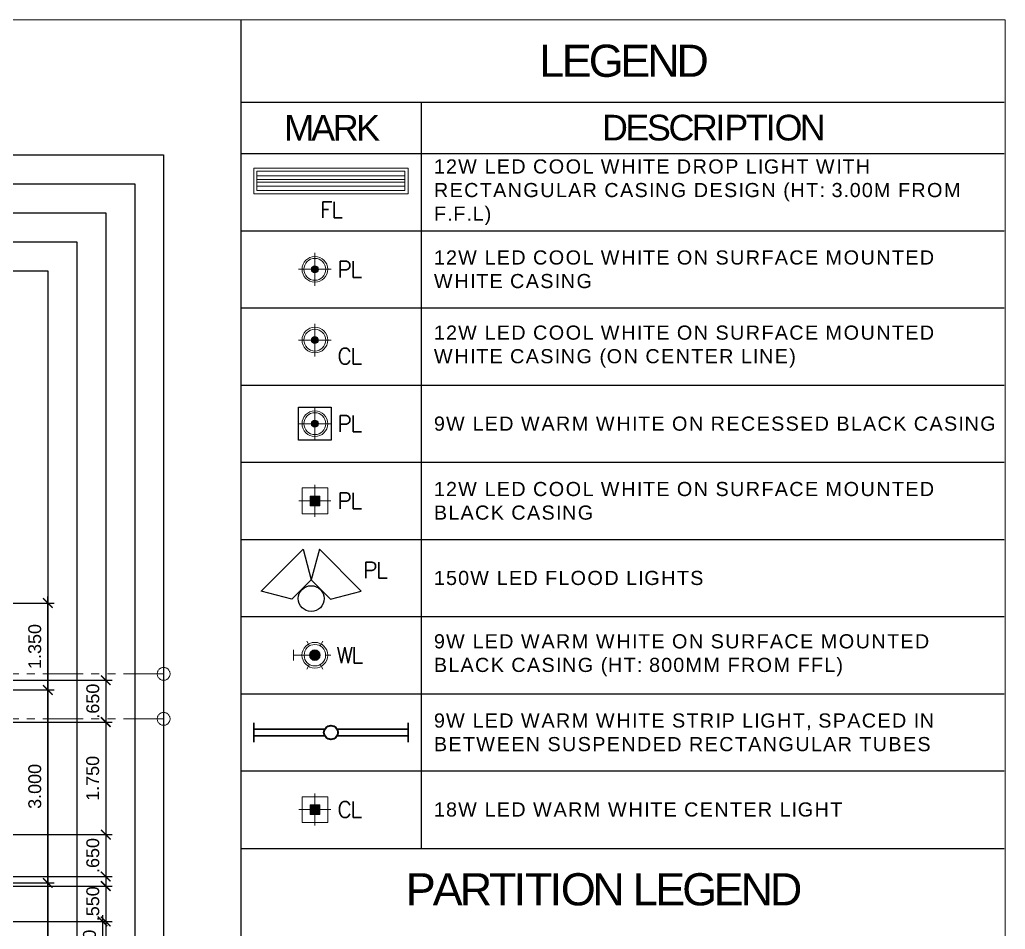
# Model space of a CAD drawing. Header units: metres. Extents: x -12400 to 1, y 0 to 106422.
# Drawn here: x -12265.69 to -12250.37, y 106347.9 to 106362.04 of the extents above; entities that cross this region are included whole.
import ezdxf

# ---------------------------------------------------------------- set-up
doc = ezdxf.new("R2010")
doc.units = ezdxf.units.M
doc.header["$PDMODE"] = 35
doc.linetypes.add('CENTER', pattern=[2, 1.25, -0.25, 0.25, -0.25])
doc.linetypes.add('PHANTOM2', pattern=[1.25, 0.625, -0.125, 0.125, -0.125, 0.125, -0.125])
for name, color, linetype, lineweight in [('BOARDER 001', 37, 'Continuous', 18), ('DIM 001', 251, 'Continuous', 13), ('FURN', 8, 'Continuous', 5), ('grid', 1, 'CENTER', 15), ('LAYOUT', 1, 'Continuous', 20), ('LF 001', 51, 'Continuous', 20), ('TBLOCK-BORDER-OUTSIDE', 240, 'Continuous', 0)]:
    doc.layers.add(name, color=color, linetype=linetype, lineweight=lineweight)
for name, color, linetype in [('E_FIX_LIGHT1', 2, 'Continuous'), ('lighting', 1, 'Continuous'), ('txt', 2, 'Continuous')]:
    doc.layers.add(name, color=color, linetype=linetype)
doc.layers.add('GUIDELINES', color=206, linetype='Continuous', plot=False)
doc.styles.add('arial', font='arial.ttf')
doc.styles.add('DIMTXT-100', font='arial.ttf')
doc.styles.add('swis721', font='swiss.ttf')
doc.styles.add('T-0.15', font='romans.shx', dxfattribs={"height": 0.15})
doc.styles.add('T.25', font='romans.shx', dxfattribs={"height": 0.2})
doc.dimstyles.new('D-100', dxfattribs={"dimtxt": 0.2, "dimasz": 0.15, "dimexe": 0.1, "dimexo": 0.1, "dimgap": 0.1, "dimtad": 1, "dimdec": 3, "dimzin": 4, "dimdsep": 46, "dimtxsty": 'DIMTXT-100', "dimblk": 'ARCHTICK', "dimcen": 0.2, "dimdle": 0.1, "dimclrd": 8, "dimclre": 8, "dimclrt": 2, "dimadec": 0, "dimazin": 1, "dimtfac": 1, "dimtdec": 3, "dimtofl": 0, "dimtmove": 2, "dimatfit": 3, "dimfxl": 1, "dimarcsym": 0})
doc.dimstyles.new('DIM 200', dxfattribs={"dimtxt": 200, "dimasz": 1, "dimexe": 0, "dimexo": 40, "dimgap": 50, "dimtad": 1, "dimtoh": 1, "dimdec": 0, "dimlfac": 2, "dimtxsty": 'swis721', "dimblk": 'CIR', "dimcen": 0, "dimclrd": 155, "dimclre": 155, "dimclrt": 4, "dimadec": 0, "dimazin": 0, "dimtfac": 1, "dimtdec": 0, "dimtix": 1, "dimtmove": 1, "dimatfit": 3, "dimldrblk": 'CIR', "dimfxl": 0, "dimarcsym": 0})

# ---------------------------------------------------------------- blocks, each defined once
blk = doc.blocks.new('LEDPENDANTLT')
at = {"color": 1}
for points in [[(0, 0.2), (1.2, 0.2), (1.2, 0), (0, 0)], [(0.025, 0.175), (1.175, 0.175), (1.175, 0.025), (0.025, 0.025)]]:
    blk.add_lwpolyline(points, close=True, dxfattribs=at)
at = {"color": 2}
for points in [[(1.175, 0.11), (0.025, 0.11), (0.025, 0.14), (1.175, 0.14)], [(1.175, 0.09), (0.025, 0.09), (0.025, 0.06), (1.175, 0.06)]]:
    blk.add_lwpolyline(points, close=True, dxfattribs=at)
blk = doc.blocks.new('L1')
at = {"layer": 'LF 001', "lineweight": 20, "ltscale": 1500}
h = blk.add_hatch(color=256, dxfattribs=at)
edge = h.paths.add_edge_path()
edge.add_arc((0, 0), 0.0319, 0, 360)
at = {"layer": 'LF 001', "ltscale": 1500}
blk.add_lwpolyline([(-0.1, 0, -1), (0.1, 0, -1)], format="xyb", close=True, dxfattribs=at)
at = {"layer": 'LF 001', "color": 76, "lineweight": 18, "ltscale": 1500}
for points in [[(0, 0.15), (0, -0.15)], [(-0.15, 0), (0.15, 0)]]:
    blk.add_lwpolyline(points, dxfattribs=at)
at = {"layer": 'LF 001', "lineweight": 20, "ltscale": 1500}
blk.add_circle((0, 0), 0.0319, dxfattribs=at)
blk = doc.blocks.new('LO')
at = {"layer": 'LAYOUT', "xscale": 1000, "yscale": 1000, "zscale": 1000}
blk.add_blockref('L1', (0, 0), dxfattribs=at)
blk = doc.blocks.new('*U1960')
at = {"layer": 'LF 001', "ltscale": 1500}
blk.add_circle((0, 0), 0.0999, dxfattribs=at)
at = {"layer": 'lighting', "xscale": 0.0008492979043710491, "yscale": 0.0008492979043710491, "zscale": 0.0008492979043710491}
blk.add_blockref('LO', (0, 0), dxfattribs=at)
blk = doc.blocks.new('*U1961')
at = {"layer": 'LF 001', "lineweight": 20, "ltscale": 1500}
blk.add_hatch(color=256, dxfattribs=at).paths.add_polyline_path([(-0.0375, 0.0375), (0.0375, 0.0375), (0.0375, -0.0375), (-0.0375, -0.0375)])
at = {"layer": 'LF 001', "ltscale": 1500}
blk.add_lwpolyline([(-0.1, 0.1), (0.1, 0.1), (0.1, -0.1), (-0.1, -0.1)], close=True, dxfattribs=at)
at = {"layer": 'LF 001', "color": 76, "lineweight": 18, "ltscale": 1500}
for points in [[(0, 0.125), (0, -0.125)], [(-0.125, 0), (0.125, 0)]]:
    blk.add_lwpolyline(points, dxfattribs=at)
at = {"layer": 'LF 001', "lineweight": 20, "ltscale": 1500}
blk.add_lwpolyline([(-0.0375, 0.0375), (0.0375, 0.0375), (0.0375, -0.0375), (-0.0375, -0.0375)], close=True, dxfattribs=at)
blk = doc.blocks.new('WALL LAMP 001')
at = {"layer": 'LF 001', "lineweight": 20, "ltscale": 1500}
blk.add_hatch(color=256, dxfattribs=at).paths.add_polyline_path([(0.05, -0.2, 1), (-0.05, -0.2, 1)])
at = {"layer": 'LF 001', "ltscale": 1500}
for p, q in [((0, 0), (-0.05, 0)), ((0, 0), (0.05, 0)), ((0, -0.15), (0, 0))]:
    blk.add_line(p, q, dxfattribs=at)
at = {"layer": 'LF 001', "color": 76, "lineweight": 18, "ltscale": 1500}
for p, q in [((-0.0866, -0.15), (-0.1299, -0.125)), ((0.0866, -0.15), (0.1299, -0.125)), ((-0.0866, -0.25), (-0.1299, -0.275)), ((0.0866, -0.25), (0.1299, -0.275)), ((0, -0.3), (0, -0.35))]:
    blk.add_line(p, q, dxfattribs=at)
at = {"layer": 'LF 001', "ltscale": 1500}
blk.add_circle((0, -0.2), 0.12, dxfattribs=at)
at = {"layer": 'LF 001', "color": 76, "lineweight": 18, "ltscale": 1500}
blk.add_circle((0, -0.2), 0.1, dxfattribs=at)
at = {"layer": 'LF 001', "lineweight": 20, "ltscale": 1500}
blk.add_circle((0, -0.2), 0.05, dxfattribs=at)
blk = doc.blocks.new('*U1416')
at = {"layer": 'BOARDER 001', "xscale": 0.8333333333333334, "yscale": 0.8333333333333334, "zscale": 0.8333333333333334}
blk.add_blockref('WALL LAMP 001', (0, 0.1667), dxfattribs=at)
blk = doc.blocks.new('CIR')
at = {"color": 4}
blk.add_circle((0, 0), 50, dxfattribs=at)
blk = doc.blocks.new('_ArchTick')
at = {"color": 0, "linetype": 'ByBlock', "const_width": 0.15}
blk.add_lwpolyline([(-0.5, -0.5), (0.5, 0.5)], dxfattribs=at)
blk = doc.blocks.new('*D1592')
at = {"layer": 'DEFPOINTS', "color": 0, "transparency": 16777216}
for p in [(-12277.642, 106351.768), (-12277.642, 106351.118), (-12264.351, 106351.118)]:
    blk.add_point(p, dxfattribs=at)
at = {"layer": 'DIM 001', "color": 8, "lineweight": -2, "transparency": 16777216}
for p, q in [((-12277.542, 106351.768), (-12264.251, 106351.768)), ((-12264.351, 106351.868), (-12264.351, 106351.018)), ((-12277.542, 106351.118), (-12264.251, 106351.118))]:
    blk.add_line(p, q, dxfattribs=at)
at = {"layer": 'DIM 001', "color": 8, "lineweight": -2, "transparency": 16777216, "xscale": 0.15, "yscale": 0.15, "zscale": 0.15}
for p, rotation in [((-12264.351, 106351.768), 90), ((-12264.351, 106351.118), 270)]:
    blk.add_blockref('_ArchTick', p, dxfattribs=dict(at, rotation=rotation))
at = {"layer": 'DIM 001', "color": 2, "transparency": 16777216, "insert": (-12264.551, 106351.443), "char_height": 0.2, "attachment_point": 5, "rotation": 90, "style": 'DIMTXT-100'}
blk.add_mtext('.650', dxfattribs=at)
blk = doc.blocks.new('*D1593')
at = {"layer": 'DEFPOINTS', "color": 0, "transparency": 16777216}
for p in [(-12277.642, 106351.118), (-12277.864, 106349.368), (-12264.351, 106349.368)]:
    blk.add_point(p, dxfattribs=at)
at = {"layer": 'DIM 001', "color": 8, "lineweight": -2, "transparency": 16777216}
for p, q in [((-12264.351, 106351.218), (-12264.351, 106349.268)), ((-12277.542, 106351.118), (-12264.251, 106351.118)), ((-12277.764, 106349.368), (-12264.251, 106349.368))]:
    blk.add_line(p, q, dxfattribs=at)
at = {"layer": 'DIM 001', "color": 8, "lineweight": -2, "transparency": 16777216, "xscale": 0.15, "yscale": 0.15, "zscale": 0.15}
for p, rotation in [((-12264.351, 106351.118), 90), ((-12264.351, 106349.368), 270)]:
    blk.add_blockref('_ArchTick', p, dxfattribs=dict(at, rotation=rotation))
at = {"layer": 'DIM 001', "color": 2, "transparency": 16777216, "insert": (-12264.553, 106350.243), "char_height": 0.2, "attachment_point": 5, "rotation": 90, "style": 'DIMTXT-100'}
blk.add_mtext('1.750', dxfattribs=at)
blk = doc.blocks.new('*D1601')
at = {"layer": 'DEFPOINTS', "color": 0, "transparency": 16777216}
for p in [(-12277.864, 106349.368), (-12277.342, 106348.718), (-12264.351, 106348.718)]:
    blk.add_point(p, dxfattribs=at)
at = {"layer": 'DIM 001', "color": 8, "lineweight": -2, "transparency": 16777216}
for p, q in [((-12264.351, 106349.468), (-12264.351, 106348.618)), ((-12277.764, 106349.368), (-12264.251, 106349.368)), ((-12277.242, 106348.718), (-12264.251, 106348.718))]:
    blk.add_line(p, q, dxfattribs=at)
at = {"layer": 'DIM 001', "color": 8, "lineweight": -2, "transparency": 16777216, "xscale": 0.15, "yscale": 0.15, "zscale": 0.15}
for p, rotation in [((-12264.351, 106349.368), 90), ((-12264.351, 106348.718), 270)]:
    blk.add_blockref('_ArchTick', p, dxfattribs=dict(at, rotation=rotation))
at = {"layer": 'DIM 001', "color": 2, "transparency": 16777216, "insert": (-12264.551, 106349.043), "char_height": 0.2, "attachment_point": 5, "rotation": 90, "style": 'DIMTXT-100'}
blk.add_mtext('.650', dxfattribs=at)
blk = doc.blocks.new('*D1602')
at = {"layer": 'DEFPOINTS', "color": 0, "transparency": 16777216}
for p in [(-12277.342, 106348.568), (-12277.864, 106348.018), (-12264.351, 106348.018)]:
    blk.add_point(p, dxfattribs=at)
at = {"layer": 'DIM 001', "color": 8, "lineweight": -2, "transparency": 16777216}
for p, q in [((-12277.242, 106348.568), (-12264.251, 106348.568)), ((-12264.351, 106348.668), (-12264.351, 106347.918)), ((-12277.764, 106348.018), (-12264.251, 106348.018))]:
    blk.add_line(p, q, dxfattribs=at)
at = {"layer": 'DIM 001', "color": 8, "lineweight": -2, "transparency": 16777216, "xscale": 0.15, "yscale": 0.15, "zscale": 0.15}
for p, rotation in [((-12264.351, 106348.568), 90), ((-12264.351, 106348.018), 270)]:
    blk.add_blockref('_ArchTick', p, dxfattribs=dict(at, rotation=rotation))
at = {"layer": 'DIM 001', "color": 2, "transparency": 16777216, "insert": (-12264.551, 106348.293), "char_height": 0.2, "attachment_point": 5, "rotation": 90, "style": 'DIMTXT-100'}
blk.add_mtext('.550', dxfattribs=at)
blk = doc.blocks.new('*D1594')
at = {"layer": 'DEFPOINTS', "color": 0, "transparency": 16777216}
for p in [(-12277.864, 106348.018), (-12277.864, 106347.218), (-12264.401, 106347.218)]:
    blk.add_point(p, dxfattribs=at)
at = {"layer": 'DIM 001', "color": 8, "lineweight": -2, "transparency": 16777216}
for p, q in [((-12264.401, 106348.118), (-12264.401, 106347.118)), ((-12277.764, 106348.018), (-12264.301, 106348.018)), ((-12277.764, 106347.218), (-12264.301, 106347.218))]:
    blk.add_line(p, q, dxfattribs=at)
at = {"layer": 'DIM 001', "color": 8, "lineweight": -2, "transparency": 16777216, "xscale": 0.15, "yscale": 0.15, "zscale": 0.15}
for p, rotation in [((-12264.401, 106348.018), 90), ((-12264.401, 106347.218), 270)]:
    blk.add_blockref('_ArchTick', p, dxfattribs=dict(at, rotation=rotation))
at = {"layer": 'DIM 001', "color": 2, "transparency": 16777216, "insert": (-12264.603, 106347.618), "char_height": 0.2, "attachment_point": 5, "rotation": 90, "style": 'DIMTXT-100'}
blk.add_mtext('.800', dxfattribs=at)
blk = doc.blocks.new('*D1598')
at = {"layer": 'DEFPOINTS', "color": 0, "transparency": 16777216}
for p in [(-12276.614, 106348.618), (-12265.251, 106348.618), (-12276.614, 106345.618)]:
    blk.add_point(p, dxfattribs=at)
at = {"layer": 'DIM 001', "color": 8, "lineweight": -2, "transparency": 16777216}
for p, q in [((-12265.251, 106345.518), (-12265.251, 106348.718)), ((-12276.514, 106348.618), (-12265.151, 106348.618)), ((-12276.514, 106345.618), (-12265.151, 106345.618))]:
    blk.add_line(p, q, dxfattribs=at)
at = {"layer": 'DIM 001', "color": 8, "lineweight": -2, "transparency": 16777216, "xscale": 0.15, "yscale": 0.15, "zscale": 0.15}
for p, rotation in [((-12265.251, 106348.618), 90), ((-12265.251, 106345.618), 270)]:
    blk.add_blockref('_ArchTick', p, dxfattribs=dict(at, rotation=rotation))
at = {"layer": 'DIM 001', "color": 2, "transparency": 16777216, "insert": (-12265.453, 106347.118), "char_height": 0.2, "attachment_point": 5, "rotation": 90, "style": 'DIMTXT-100'}
blk.add_mtext('3.000', dxfattribs=at)
blk = doc.blocks.new('*D1599')
at = {"layer": 'DEFPOINTS', "color": 0, "transparency": 16777216}
for p in [(-12276.614, 106351.618), (-12265.251, 106351.618), (-12276.614, 106348.618)]:
    blk.add_point(p, dxfattribs=at)
at = {"layer": 'DIM 001', "color": 8, "lineweight": -2, "transparency": 16777216}
for p, q in [((-12276.514, 106351.618), (-12265.151, 106351.618)), ((-12265.251, 106348.518), (-12265.251, 106351.718)), ((-12276.514, 106348.618), (-12265.151, 106348.618))]:
    blk.add_line(p, q, dxfattribs=at)
at = {"layer": 'DIM 001', "color": 8, "lineweight": -2, "transparency": 16777216, "xscale": 0.15, "yscale": 0.15, "zscale": 0.15}
for p, rotation in [((-12265.251, 106351.618), 90), ((-12265.251, 106348.618), 270)]:
    blk.add_blockref('_ArchTick', p, dxfattribs=dict(at, rotation=rotation))
at = {"layer": 'DIM 001', "color": 2, "transparency": 16777216, "insert": (-12265.453, 106350.118), "char_height": 0.2, "attachment_point": 5, "rotation": 90, "style": 'DIMTXT-100'}
blk.add_mtext('3.000', dxfattribs=at)
blk = doc.blocks.new('*D1616')
at = {"layer": 'DEFPOINTS', "color": 0, "transparency": 16777216}
for p in [(-12276.142, 106352.968), (-12265.251, 106352.968), (-12276.614, 106351.618)]:
    blk.add_point(p, dxfattribs=at)
at = {"layer": 'DIM 001', "color": 8, "lineweight": -2, "transparency": 16777216}
for p, q in [((-12265.251, 106351.518), (-12265.251, 106353.068)), ((-12276.042, 106352.968), (-12265.151, 106352.968)), ((-12276.514, 106351.618), (-12265.151, 106351.618))]:
    blk.add_line(p, q, dxfattribs=at)
at = {"layer": 'DIM 001', "color": 8, "lineweight": -2, "transparency": 16777216, "xscale": 0.15, "yscale": 0.15, "zscale": 0.15}
for p, rotation in [((-12265.251, 106352.968), 90), ((-12265.251, 106351.618), 270)]:
    blk.add_blockref('_ArchTick', p, dxfattribs=dict(at, rotation=rotation))
at = {"layer": 'DIM 001', "color": 2, "transparency": 16777216, "insert": (-12265.453, 106352.293), "char_height": 0.2, "attachment_point": 5, "rotation": 90, "style": 'DIMTXT-100'}
blk.add_mtext('1.350', dxfattribs=at)
blk = doc.blocks.new('*U1686')
at = {"layer": 'LF 001', "color": 7, "lineweight": 30, "ltscale": 1500}
for p, q in [((-0.6, 0.075), (-0.6, -0.075)), ((0.6, 0.075), (0.6, -0.075))]:
    blk.add_line(p, q, dxfattribs=at)
at = {"layer": 'LF 001', "color": 31, "lineweight": 30, "ltscale": 1500}
for points in [[(-0.0481, 0.025), (-0.6, 0.025)], [(0.6, 0.025), (0.0481, 0.025)], [(-0.0481, -0.025), (-0.6, -0.025)], [(0.6, -0.025), (0.0481, -0.025)]]:
    blk.add_lwpolyline(points, dxfattribs=at)
at = {"layer": 'LF 001', "color": 7, "lineweight": 35, "ltscale": 1500}
blk.add_circle((0, 0), 0.0542, dxfattribs=at)
blk = doc.blocks.new('A$Ceba0e023')
at = {"layer": 'TBLOCK-BORDER-OUTSIDE'}
for p, q in [((4.011, 48.427), (73.693, 48.427)), ((73.693, 48.427), (73.693, 2.507))]:
    blk.add_line(p, q, dxfattribs=at)
blk.add_lwpolyline([(73.693, 2.507), (4.011, 2.507), (4.011, 48.427), (73.693, 48.427)], close=True, dxfattribs=at)
blk = doc.blocks.new('A$C26a86990')
at = {"color": 6, "linetype": 'PHANTOM2'}
for points in [[(8.041, 23.781), (-45.683, 23.781)], [(8.041, 23.081), (-45.105, 23.081)]]:
    blk.add_leader(points, dimstyle='DIM 200', override={"dimasz": 0.002, "dimgap": 60, "dimtad": 0}, dxfattribs=at)

msp = doc.modelspace()

# ---------------------------------------------------------------- linework, layer by layer
at = {"color": 2}
for points in [[(-12262.25103, 106362.03654), (-12262.25103, 106320.12654)], [(-12262.25103, 106360.75753), (-12250.39224, 106360.75753)], [(-12259.45103, 106360.75753), (-12259.45101, 106349.15296)], [(-12262.25103, 106359.95753), (-12250.39224, 106359.95753)], [(-12262.25098, 106349.15489), (-12262.25098, 106339.87588)], [(-12262.25098, 106349.15292), (-12250.39219, 106349.15309)]]:
    msp.add_lwpolyline(points, dxfattribs=at)
at = {"color": 1}
for points in [[(-12262.25103, 106358.75753), (-12250.39224, 106358.75753)], [(-12262.25103, 106357.55753), (-12250.39224, 106357.55753)], [(-12262.25103, 106356.35753), (-12250.39224, 106356.35753)], [(-12262.25103, 106355.15753), (-12250.39224, 106355.15753)], [(-12262.25103, 106353.95802), (-12250.39224, 106353.95802)], [(-12262.25103, 106353.95753), (-12250.39224, 106353.95769)], [(-12261.45742, 106353.03162), (-12261.93502, 106353.15356), (-12261.28468, 106353.80898), (-12261.15766, 106353.3314), (-12261.45742, 106353.03162)], [(-12260.8579, 106353.03162), (-12260.3803, 106353.15356), (-12261.03064, 106353.80898), (-12261.15766, 106353.3314), (-12260.8579, 106353.03162)], [(-12262.25103, 106352.75769), (-12250.39224, 106352.75786)], [(-12262.25101, 106351.55786), (-12250.39223, 106351.55803)], [(-12262.25099, 106350.35803), (-12250.39221, 106350.35819)]]:
    msp.add_lwpolyline(points, dxfattribs=at)
msp.add_lwpolyline([(-12260.84624, 106355.50274), (-12261.35582, 106355.50274), (-12261.35582, 106356.01232), (-12260.84624, 106356.01232)], close=True, dxfattribs=at)
msp.add_circle((-12261.15765, 106353.03826), 0.20068, dxfattribs=at)
at = {"layer": 'GUIDELINES'}
for points in [[(-12317.17514, 106359.93654), (-12263.45103, 106359.93654), (-12263.45103, 106323.04839), (-12317.17514, 106323.04839)], [(-12316.72514, 106359.48654), (-12263.90103, 106359.48654), (-12263.90103, 106323.49839), (-12316.72514, 106323.49839)], [(-12316.27514, 106359.03654), (-12264.35103, 106359.03654), (-12264.35103, 106323.94839), (-12316.27514, 106323.94839)], [(-12315.82514, 106358.58654), (-12264.80103, 106358.58654), (-12264.80103, 106324.39839), (-12315.82514, 106324.39839)], [(-12315.37514, 106358.13654), (-12265.25103, 106358.13654), (-12265.25103, 106324.84839), (-12315.37514, 106324.84839)]]:
    msp.add_lwpolyline(points, close=True, dxfattribs=at)

# ---------------------------------------------------------------- block references
at = {"xscale": 0.999738737056323, "yscale": 0.999738737056323, "zscale": 0.999738737056323}
msp.add_blockref('A$Ceba0e023', (-12324.0465, 106313.62444), dxfattribs=at)
at = {"layer": 'E_FIX_LIGHT1', "xscale": 2, "yscale": 2, "zscale": 2}
for name, p, rotation in [('*U1960', (-12261.10103, 106358.15753), 90), ('*U1960', (-12261.10103, 106357.05753), 90), ('*U1960', (-12261.10103, 106355.75753), 270), ('*U1961', (-12261.10103, 106354.55753), 90), ('*U1416', (-12261.10103, 106352.15769), 90), ('*U1961', (-12261.10096, 106349.75807), 90)]:
    msp.add_blockref(name, p, dxfattribs=dict(at, rotation=rotation))
msp.add_blockref('*U1686', (-12260.85101, 106350.95665), dxfattribs=at)
at = {"layer": 'FURN', "xscale": -2, "yscale": 2, "zscale": 2}
msp.add_blockref('LEDPENDANTLT', (-12259.65103, 106359.33253), dxfattribs=at)
at = {"layer": 'grid'}
msp.add_blockref('A$C26a86990', (-12271.49188, 106328.08654), dxfattribs=at)

# ---------------------------------------------------------------- texts
at = {"linetype": 'Continuous'}
for s, width, heights, insert, char_height, attachment_point, style in [('{\\T0.9;\\C3;LEGEND}', 10.0592086, [0], (-12256.32164, 106361.39703), 0.5, 5, 'arial'), ('\\pxt28;{\\T0.9;\\C3;MARK}', 7.6042067, [0], (-12260.85103, 106360.35753), 0.4, 5, 'arial'), ('\\pxt28;{\\T0.9;\\C3;DESCRIPTION}', 7.6042067, [0], (-12254.92164, 106360.35802), 0.4, 5, 'arial'), ('\\A1;\\pxql;{\\fArial|b0|i0|c0|p34;\\T1.1;\\C2;12W LED COOL WHITE DROP LIGHT WITH RECTANGULAR CASING DESIGN (HT: 3.00M FROM F.F.L)}', 8.4905393, [1.98196], (-12259.25103, 106359.35703), 0.22, 4, 'T-0.15'), ('\\A1;\\pxql;{\\fArial|b0|i0|c0|p34;\\T1.1;\\C2;12W LED COOL WHITE ON SURFACE MOUNTED WHITE CASING}', 8.9265, [1.98196], (-12259.25103, 106358.15703), 0.22, 4, 'T-0.15'), ('\\A1;\\pxql;{\\fArial|b0|i0|c0|p34;\\T1.1;\\C2;12W LED COOL WHITE ON SURFACE MOUNTED WHITE CASING (ON CENTER LINE)}', 8.4905393, [1.98196], (-12259.25103, 106356.95703), 0.22, 4, 'T-0.15'), ('\\A1;\\pxql;{\\fArial|b0|i0|c0|p34;\\T1.1;\\C2;9W LED WARM WHITE ON RECESSED BLACK CASING}', 8.4905393, [1.98196], (-12259.25103, 106355.75703), 0.22, 4, 'T-0.15'), ('\\A1;\\pxql;{\\fArial|b0|i0|c0|p34;\\T1.1;\\C2;12W LED COOL WHITE ON SURFACE MOUNTED BLACK CASING}', 8.4905393, [1.98196], (-12259.25103, 106354.55703), 0.22, 4, 'T-0.15'), ('\\A1;\\pxql;{\\fArial|b0|i0|c0|p34;\\T1.1;\\C2;150W LED FLOOD LIGHTS}', 8.4905393, [1.98196], (-12259.25103, 106353.35753), 0.22, 4, 'T-0.15'), ('\\A1;\\pxql;{\\fArial|b0|i0|c0|p34;\\T1.1;\\C2;9W LED WARM WHITE ON SURFACE MOUNTED BLACK CASING (HT: 800MM FROM FFL)}', 8.4905393, [1.98196], (-12259.25103, 106352.1572), 0.22, 4, 'T-0.15'), ('\\A1;{\\fArial|b0|i0|c0|p34;\\T1.1;\\C2;9W LED WARM WHITE STRIP LIGHT, SPACED IN BETWEEN SUSPENDED RECTANGULAR TUBES}', 8.4905393, [1.98196], (-12259.25101, 106350.95737), 0.22, 4, 'T-0.15'), ('\\A1;{\\fArial|b0|i0|c0|p34;\\T1.1;\\C2;18W LED WARM WHITE CENTER LIGHT}', 8.4905393, [1.98196], (-12259.25102, 106349.75754), 0.22, 4, 'T-0.15'), ('{\\T0.9;\\C3;PARTITION LEGEND}', 10.0592086, [0], (-12256.63284, 106348.5144), 0.5, 5, 'arial')]:
    msp.add_mtext_dynamic_manual_height_columns(s, width=width, gutter_width=0.001, heights=heights, dxfattribs=dict(at, insert=insert, char_height=char_height, attachment_point=attachment_point, style=style))
at = {"layer": 'txt', "color": 6, "linetype": 'Continuous', "char_height": 0.25, "attachment_point": 5, "style": 'T.25'}
for s, width, gutter_width, insert in [('{\\T0.9;FL}', 0.6453045, 0.001, (-12260.85103, 106359.08253)), ('{\\T0.9;PL}', 1.290609, 0.002, (-12260.56624, 106358.15753)), ('{\\T0.9;CL}', 1.290609, 0.002, (-12260.56624, 106356.80753)), ('{\\T0.9;PL}', 1.290609, 0.002, (-12260.56624, 106355.75753)), ('{\\T0.9;PL}', 1.290609, 0.002, (-12260.56624, 106354.55753)), ('{\\T0.9;PL}', 1.290609, 0.002, (-12260.17068, 106353.48127)), ('{\\T0.9;WL}', 1.290609, 0.002, (-12260.56624, 106352.15769)), ('{\\T0.9;CL}', 1.290609, 0.002, (-12260.56617, 106349.75807))]:
    msp.add_mtext_dynamic_manual_height_columns(s, width=width, gutter_width=gutter_width, heights=[0], dxfattribs=dict(at, insert=insert))

# ---------------------------------------------------------------- dimensions: what is measured, and where the dimension line sits
at = {"layer": 'DIM 001'}
for base, p1, p2, picture, middle in [((-12265.25103, 106352.96754), (-12276.61448, 106351.61754), (-12276.14188, 106352.96754), '*D1616', (-12265.45321, 106352.29254)), ((-12265.25103, 106351.61754), (-12276.61448, 106348.61754), (-12276.61448, 106351.61754), '*D1599', (-12265.45321, 106350.11754)), ((-12264.35103, 106349.36754), (-12277.64188, 106351.11754), (-12277.86448, 106349.36754), '*D1593', (-12264.55314, 106350.24254)), ((-12265.25103, 106348.61754), (-12276.61448, 106345.61754), (-12276.61448, 106348.61754), '*D1598', (-12265.45321, 106347.11754)), ((-12264.40103, 106347.21754), (-12277.86448, 106348.01754), (-12277.86448, 106347.21754), '*D1594', (-12264.60314, 106347.61754))]:
    dim = msp.add_linear_dim(base=base, p1=p1, p2=p2, angle=90, dimstyle='D-100', dxfattribs=at)
    dim.commit()
    dim.dimension.update_dxf_attribs({"geometry": picture, "text_midpoint": middle})
for base, p1, p2, picture, middle in [((-12264.35103, 106351.11754), (-12277.64188, 106351.76754), (-12277.64188, 106351.11754), '*D1592', (-12264.55103, 106351.44254)), ((-12264.35103, 106348.71754), (-12277.86448, 106349.36754), (-12277.34188, 106348.71754), '*D1601', (-12264.55103, 106349.04254)), ((-12264.35103, 106348.01754), (-12277.34188, 106348.56754), (-12277.86448, 106348.01754), '*D1602', (-12264.55103, 106348.29254))]:
    dim = msp.add_linear_dim(base=base, p1=p1, p2=p2, angle=90, dimstyle='D-100', dxfattribs=at)
    dim.commit()
    dim.dimension.update_dxf_attribs({"geometry": picture, "text_midpoint": middle, "dimtype": 160})

doc.saveas('drawing.dxf')
